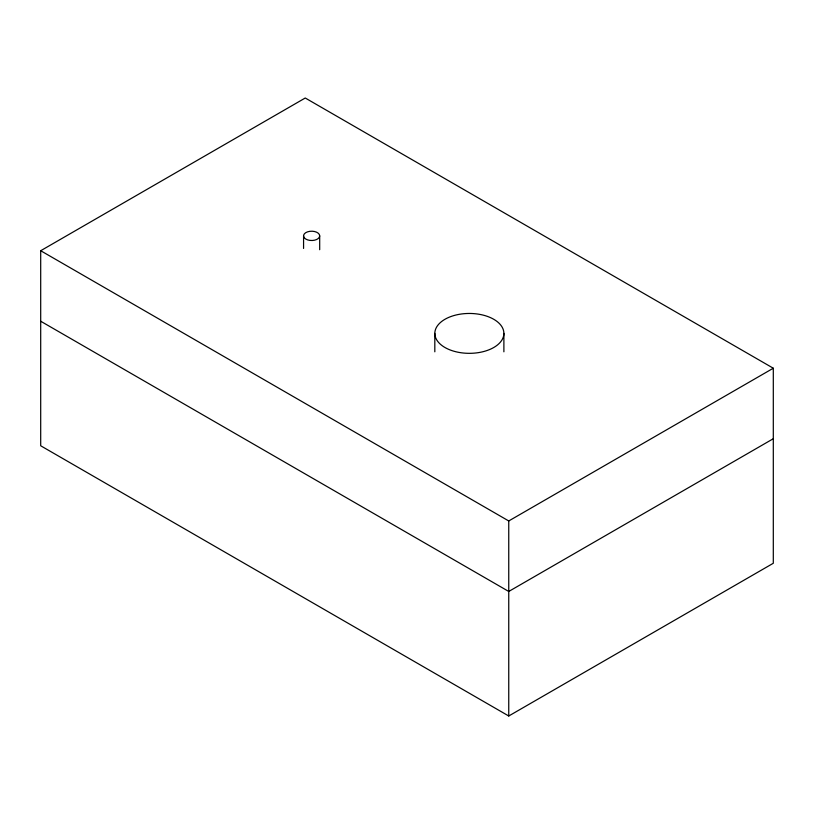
<?xml version="1.0" encoding="UTF-8"?>
<svg xmlns="http://www.w3.org/2000/svg" width="814" height="814" viewBox="0 0 814 814"><rect width="100%" height="100%" fill="white"/><g stroke="black" fill="none" stroke-linecap="round" stroke-linejoin="round"><path stroke-width="1.22" d="M40.7 250.732L305.25 98.006L773.3 368.223L773.3 563.268L508.75 715.994L40.7 445.777L40.7 250.732L508.75 520.96L773.3 368.223M773.3 438.726L508.75 591.463L40.7 321.235M508.75 520.96L508.75 715.994M503.886 333.394A34.534 19.943 0 0 1 452.085 350.661A34.534 19.943 0 0 1 452.085 316.127A34.534 19.943 0 0 1 503.886 333.394L503.886 351.811M434.818 333.394L434.818 351.811M319.688 235.857A8.059 4.65 0 0 1 307.6 239.886A8.059 4.65 0 0 1 307.6 231.827A8.059 4.65 0 0 1 319.688 235.857L319.688 249.715M303.571 235.857L303.571 248.453"/></g></svg>
